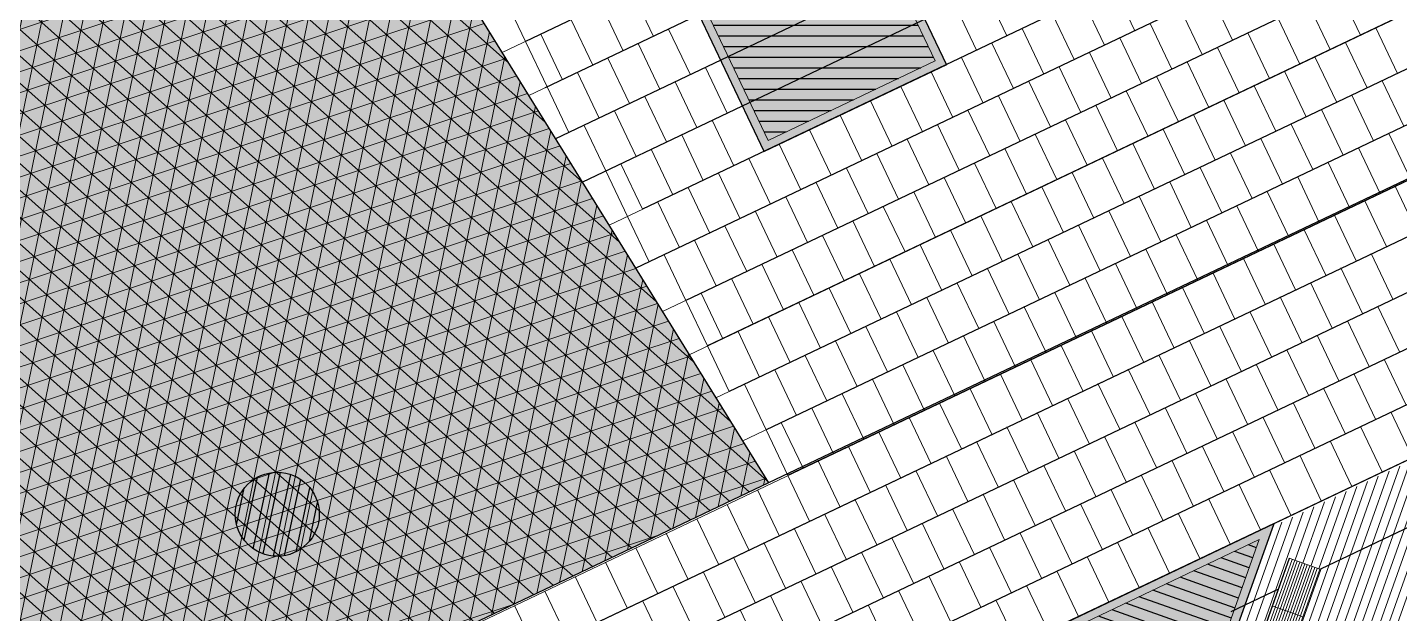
# Model space of a CAD drawing. Header units: metres. Extents: x 679599 to 680028, y 2748524 to 2748840.
# Drawn here: x 679930.06 to 679946.38, y 2748662.06 to 2748669.03 of the extents above; entities that cross this region are included whole.
import ezdxf

# ---------------------------------------------------------------- set-up
doc = ezdxf.new("R2010")
doc.units = ezdxf.units.M
doc.header["$LTSCALE"] = 5
doc.layers.add('00-AUX', color=2, linetype='Continuous', plot=False)
doc.layers.add('00-AUX Tree Pit', color=2, linetype='Continuous', plot=False)
doc.layers.add('02-L-B-Barrier Curb', color=210, linetype='Continuous', lineweight=5, plot=False)
doc.layers.add('02-L-B-Curb', color=11, linetype='Continuous', lineweight=5, plot=False)
doc.layers.add('02-L-B-Flat Bar', color=181, linetype='Continuous', lineweight=5)
doc.layers.add('04-BK-Tree Pit', color=6, linetype='Continuous', lineweight=5)
for name, color, linetype, lineweight, true_color in [('02-L-Joints-Paviment_07_Precast Concrete Blocks 60X40', 7, 'Continuous', 5, 0x999999), ('03-TR-Pavement_05_Precast irregular Concrete Blocks_Open Joint', 7, 'Continuous', 5, 0x82ae7e), ('03-TR-Pavement_07_Precast Concrete Blocks 20X10', 7, 'Continuous', 5, 0x999999), ('03-TR-Pavement_07_Precast Concrete Blocks 60X40', 7, 'Continuous', 5, 0x999999), ('03-TR-Pavement_07_Precast irregular Concrete Blocks', 7, 'Continuous', 5, 0xb3b3b3)]:
    doc.layers.add(name, color=color, linetype=linetype, lineweight=lineweight, true_color=true_color)
doc.layers.add('03-TR-Tree Pit_Green', color=46, linetype='Continuous')
doc.layers.add('03-TR-Tree Pit_White', color=7, linetype='Continuous', true_color=0xfcfcfc)

# ---------------------------------------------------------------- blocks, each defined once
blk = doc.blocks.new('ALCORQUE RECTANGULAR')
at = {"layer": '03-TR-Tree Pit_Green', "ltscale": 0.3}
h = blk.add_hatch(dxfattribs=at)
h.set_pattern_fill('ANSI31', color=256, scale=0.04, angle=-45)
h.set_pattern_definition([(360, (-2068898.16958, 3428624.0145), (3e-17, 0.127), [])])
h.paths.add_polyline_path([(679903.391, 2748647.421), (679902.702, 2748648.869), (679904.689, 2748649.814), (679905.377, 2748648.367)])
at = {"layer": '03-TR-Tree Pit_White'}
h = blk.add_hatch(color=256, dxfattribs=at)
h.dxf.hatch_style = 1
h.paths.add_polyline_path([(679903.344, 2748647.288), (679902.569, 2748648.916), (679904.736, 2748649.947), (679905.511, 2748648.319)])
at = {"layer": '02-L-B-Curb'}
blk.add_lwpolyline([(679903.344, 2748647.288), (679902.569, 2748648.916), (679904.736, 2748649.947), (679905.511, 2748648.319)], close=True, dxfattribs=at)
at = {"layer": '02-L-B-Curb', "color": 6}
blk.add_lwpolyline([(679903.391, 2748647.421), (679902.702, 2748648.868), (679904.689, 2748649.814), (679905.378, 2748648.366)], close=True, dxfattribs=at)
blk = doc.blocks.new('Tree Pit Ford')
at = {"layer": '03-TR-Tree Pit_Green', "ltscale": 0.3}
h = blk.add_hatch(dxfattribs=at)
h.set_pattern_fill('ANSI31', color=256, scale=0.04)
h.paths.add_polyline_path([(-0.045, 1.149), (1.934, -0.83), (-1.104, -0.83), (-1.104, 1.149)])
at = {"layer": '03-TR-Tree Pit_White'}
h = blk.add_hatch(color=256, dxfattribs=at)
h.dxf.hatch_style = 1
h.paths.add_polyline_path([(-0.004, 1.249), (2.175, -0.93), (-1.204, -0.93), (-1.204, 1.249)])
at = {"layer": '02-L-B-Curb'}
blk.add_lwpolyline([(-0.004, 1.249), (2.175, -0.93), (-1.204, -0.93), (-1.204, 1.249)], close=True, dxfattribs=at)
at = {"layer": '02-L-B-Curb', "color": 6}
blk.add_lwpolyline([(-0.045, 1.149), (1.934, -0.83), (-1.104, -0.83), (-1.104, 1.149)], close=True, dxfattribs=at)
blk = doc.blocks.new('Piece Parking')
blk.add_wipeout([(-1.7, 0.2), (-1.7, -0.2), (0.7, -0.2), (0.7, 0.2)])
at = {"layer": '03-TR-Pavement_07_Precast irregular Concrete Blocks'}
h = blk.add_hatch(dxfattribs=at)
h.set_pattern_fill('ANSI31', color=256, scale=0.01, angle=135)
h.paths.add_polyline_path([(-1.7, 0.2), (0.7, 0.2), (0.7, -0.2), (-1.7, -0.2)])
blk.add_lwpolyline([(-1.7, 0.2), (0.7, 0.2), (0.7, -0.2), (-1.7, -0.2)], close=True)
at = {"layer": '02-L-Joints-Paviment_07_Precast Concrete Blocks 60X40'}
for points in [[(-1.1, 0.2), (-1.1, -0.2)], [(-0.5, 0.2), (-0.5, -0.2)], [(0.1, 0.2), (0.1, -0.2)]]:
    blk.add_lwpolyline(points, dxfattribs=at)
blk = doc.blocks.new('TPS_OPEN JOINT')
at = {"layer": '03-TR-Tree Pit_Green'}
h = blk.add_hatch(dxfattribs=at)
h.set_pattern_fill('ANSI31', color=256, scale=0.04, angle=33)
edge = h.paths.add_edge_path()
edge.add_arc((0, 0), 0.5, 0, 360)
at = {"layer": '03-TR-Tree Pit_White'}
h = blk.add_hatch(color=256, dxfattribs=at)
h.dxf.hatch_style = 1
edge = h.paths.add_edge_path()
edge.add_arc((0, 0), 0.5, 0, 360)
at = {"layer": '00-AUX Tree Pit'}
blk.add_circle((0, 0), 0.5, dxfattribs=at)

msp = doc.modelspace()

# ---------------------------------------------------------------- hatches: boundary and pattern name
at = {"layer": '03-TR-Pavement_05_Precast irregular Concrete Blocks_Open Joint', "true_color": 0xb2a36c}
h = msp.add_hatch(dxfattribs=at)
h.set_pattern_fill('SWAMP', color=33, scale=0.01)
h.set_pattern_definition([(0, (0, 0), (0.127, 0.219970452362), [0.03175, -0.22225]), (90, (0.01588, 0), (-0.127, 0.219970452362), [0.015875, -0.424065904724]), (90, (0.01984, 0), (-0.127, 0.219970452362), [0.0127, -0.427240904724]), (90, (0.0119, 0), (-0.127, 0.219970452362), [0.0127, -0.427240904724]), (60, (0.02381, 0), (-0.126999999827, 0.219970452462), [0.01016, -0.24384]), (120, (0.00794, 0), (-0.253999999827, 1e-10), [0.01016, -0.24384])])
h.paths.add_polyline_path([(679920.742, 2748667.285), (679933.91, 2748671.634), (679938.873, 2748663.618), (679924.253, 2748656.65)])
at = {"layer": '03-TR-Pavement_07_Precast Concrete Blocks 20X10'}
h = msp.add_hatch(dxfattribs=at)
h.set_pattern_fill('ANSI31', color=256, scale=0.0315, angle=25.5)
h.set_pattern_definition([(70.5, (0, 0), (-0.094275932128, 0.033384858509), [])])
h.paths.add_polyline_path([(679945.648, 2748656.46), (679943.852, 2748660.24), (679944.878, 2748663.104), (679948.723, 2748664.934), (679951.551, 2748663.93), (679952.554, 2748666.757), (679956.392, 2748668.583), (679959.225, 2748667.582), (679960.23, 2748670.41), (679964.074, 2748672.238), (679966.807, 2748671.268), (679966.901, 2748671.235), (679967.905, 2748674.062), (679971.75, 2748675.891), (679974.576, 2748674.887), (679975.581, 2748677.714), (679979.425, 2748679.544), (679982.251, 2748678.54), (679983.256, 2748681.367), (679987.1, 2748683.196), (679989.832, 2748682.225), (679990.931, 2748685.019), (679994.775, 2748686.848), (679997.603, 2748685.845), (679998.607, 2748688.672), (680002.45, 2748690.501), (680005.277, 2748689.497), (680006.278, 2748692.322), (680010.255, 2748694.245), (680013.159, 2748693.214), (680014.955, 2748689.44)])
at = {"layer": '03-TR-Pavement_07_Precast irregular Concrete Blocks', "linetype": 'Continuous'}
h = msp.add_hatch(dxfattribs=at)
h.set_pattern_fill('NET3', color=256, scale=0.075, angle=78.3)
h.set_pattern_definition([(78.3, (679859.17905, 2748650.1146), (-0.2331774, 0.0482887), []), (138.3, (679859.17905, 2748650.1146), (-0.158408, -0.1777932), []), (198.3, (679859.17905, 2748650.1146), (0.07476945, -0.22608194), [])])
h.paths.add_polyline_path([(679890.637, 2748657.343), (679920.742, 2748667.285), (679924.253, 2748656.65), (679938.873, 2748663.618), (679932.609, 2748673.737), (679919.987, 2748669.57), (679919.801, 2748670.135), (679859.174, 2748650.113), (679870.764, 2748631.53), (679895.304, 2748643.207)])

# ---------------------------------------------------------------- linework, layer by layer
at = {"layer": '00-AUX'}
for points in [[(679988.712, 2748759.346), (680016.783, 2748700.654), (679938.873, 2748663.618)], [(679944.374, 2748662.09), (680011.223, 2748693.901)], [(679975.712, 2748687.774), (679935.982, 2748668.868)], [(679976.151, 2748687.318), (679936.216, 2748668.315)], [(679976.228, 2748686.691), (679936.34, 2748667.709)], [(679976.666, 2748686.235), (679936.658, 2748667.196)], [(679976.744, 2748685.607), (679937.373, 2748666.872)], [(679977.182, 2748685.151), (679937.293, 2748666.17)], [(679977.259, 2748684.524), (679937.889, 2748665.789)], [(679977.698, 2748684.068), (679938.147, 2748665.247)], [(679977.775, 2748683.44), (679938.405, 2748664.705)], [(679978.213, 2748682.984), (679938.843, 2748664.249)], [(679978.291, 2748682.356), (679939.098, 2748663.705)], [(679836.059, 2748614.008), (679978.729, 2748681.901)], [(679836.136, 2748613.381), (679978.986, 2748681.359)], [(679836.574, 2748612.925), (679979.245, 2748680.817)], [(679836.651, 2748612.297), (679979.501, 2748680.276)], [(679836.728, 2748611.67), (679979.76, 2748679.734)]]:
    msp.add_lwpolyline(points, dxfattribs=at)
msp.add_lwpolyline([(679920.742, 2748667.285), (679933.91, 2748671.634), (679938.873, 2748663.618), (679924.253, 2748656.65)], close=True, dxfattribs=at)
at = {"layer": '00-AUX Tree Pit'}
msp.add_lwpolyline([(679938.82, 2748667.557), (679938.045, 2748669.185), (679940.212, 2748670.217), (679940.987, 2748668.588)], close=True, dxfattribs=at)
at = {"layer": '00-AUX Tree Pit', "ltscale": 0.3}
msp.add_lwpolyline([(679943.852, 2748660.234), (679944.884, 2748663.137), (679941.833, 2748661.685), (679942.769, 2748659.718)], close=True, dxfattribs=at)
at = {"layer": '00-AUX Tree Pit'}
msp.add_circle((679933.029, 2748663.246), 0.5, dxfattribs=at)
at = {"layer": '02-L-B-Flat Bar'}
for points in [[(679938.873, 2748663.618), (679932.609, 2748673.737), (679932.425, 2748674.292)], [(679924.253, 2748656.65), (679938.873, 2748663.618)]]:
    msp.add_lwpolyline(points, dxfattribs=at)
at = {"layer": '02-L-Joints-Paviment_07_Precast Concrete Blocks 60X40'}
for p, q in [((679935.982, 2748668.868), (679936.239, 2748668.326)), ((679937.193, 2748666.786), (679936.936, 2748667.328)), ((679938.147, 2748665.247), (679937.889, 2748665.789)), ((679938.844, 2748664.249), (679939.102, 2748663.708))]:
    msp.add_line(p, q, dxfattribs=at)
for points in [[(679943.23, 2748668.995), (679942.972, 2748669.537)], [(679935.982, 2748668.868), (679935.724, 2748669.409)], [(679937.504, 2748668.927), (679937.246, 2748669.469)], [(679941.708, 2748668.935), (679941.45, 2748669.477)], [(679942.869, 2748668.823), (679942.611, 2748669.365)], [(679944.391, 2748668.883), (679944.133, 2748669.424)], [(679945.913, 2748668.942), (679945.655, 2748669.484)], [(679937.142, 2748668.756), (679936.885, 2748669.297)], [(679941.347, 2748668.763), (679941.089, 2748669.305)], [(679942.508, 2748668.651), (679942.25, 2748669.193)], [(679944.03, 2748668.711), (679943.772, 2748669.253)], [(679945.552, 2748668.771), (679945.294, 2748669.312)], [(679936.781, 2748668.584), (679936.523, 2748669.125)], [(679937.942, 2748668.472), (679937.684, 2748669.013)], [(679942.147, 2748668.479), (679941.889, 2748669.021)], [(679943.669, 2748668.539), (679943.411, 2748669.081)], [(679945.191, 2748668.599), (679944.933, 2748669.14)], [(679946.351, 2748668.487), (679946.094, 2748669.028)], [(679936.42, 2748668.412), (679936.162, 2748668.954)], [(679937.581, 2748668.3), (679937.323, 2748668.842)], [(679941.786, 2748668.307), (679941.528, 2748668.849)], [(679943.307, 2748668.367), (679943.05, 2748668.909)], [(679944.829, 2748668.427), (679944.572, 2748668.969)], [(679945.99, 2748668.315), (679945.732, 2748668.856)], [(679942.946, 2748668.195), (679942.688, 2748668.737)], [(679944.468, 2748668.255), (679944.21, 2748668.797)], [(679945.629, 2748668.143), (679945.371, 2748668.685)], [(679937.22, 2748668.128), (679936.962, 2748668.67)], [(679938.38, 2748668.016), (679938.123, 2748668.558)], [(679941.424, 2748668.135), (679941.167, 2748668.677)], [(679942.585, 2748668.023), (679942.327, 2748668.565)], [(679944.107, 2748668.083), (679943.849, 2748668.625)], [(679936.858, 2748667.956), (679936.601, 2748668.498)], [(679938.019, 2748667.844), (679937.761, 2748668.386)], [(679941.063, 2748667.963), (679940.805, 2748668.505)], [(679942.224, 2748667.851), (679941.966, 2748668.393)], [(679943.746, 2748667.911), (679943.488, 2748668.453)], [(679945.268, 2748667.971), (679945.01, 2748668.513)], [(679946.429, 2748667.859), (679946.171, 2748668.401)], [(679936.497, 2748667.784), (679936.239, 2748668.326)], [(679937.658, 2748667.672), (679937.4, 2748668.214)], [(679940.702, 2748667.792), (679940.444, 2748668.333)], [(679941.863, 2748667.679), (679941.605, 2748668.221)], [(679943.385, 2748667.739), (679943.127, 2748668.281)], [(679944.907, 2748667.799), (679944.649, 2748668.341)], [(679946.067, 2748667.687), (679945.81, 2748668.229)], [(679937.297, 2748667.5), (679937.039, 2748668.042)], [(679940.341, 2748667.62), (679940.083, 2748668.161)], [(679941.502, 2748667.508), (679941.244, 2748668.049)], [(679943.024, 2748667.567), (679942.766, 2748668.109)], [(679944.546, 2748667.627), (679944.288, 2748668.169)], [(679945.706, 2748667.515), (679945.448, 2748668.057)], [(679936.936, 2748667.328), (679936.678, 2748667.87)], [(679938.458, 2748667.388), (679938.2, 2748667.93)], [(679939.98, 2748667.448), (679939.722, 2748667.99)], [(679941.14, 2748667.336), (679940.883, 2748667.878)], [(679942.662, 2748667.396), (679942.405, 2748667.937)], [(679944.184, 2748667.455), (679943.927, 2748667.997)], [(679945.345, 2748667.343), (679945.087, 2748667.885)], [(679938.096, 2748667.216), (679937.839, 2748667.758)], [(679939.618, 2748667.276), (679939.361, 2748667.818)], [(679940.779, 2748667.164), (679940.521, 2748667.706)], [(679942.301, 2748667.224), (679942.043, 2748667.765)], [(679943.823, 2748667.283), (679943.565, 2748667.825)], [(679944.984, 2748667.171), (679944.726, 2748667.713)], [(679946.506, 2748667.231), (679946.248, 2748667.773)], [(679937.735, 2748667.044), (679937.477, 2748667.586)], [(679939.257, 2748667.104), (679938.999, 2748667.646)], [(679941.94, 2748667.052), (679941.682, 2748667.594)], [(679943.462, 2748667.112), (679943.204, 2748667.653)], [(679944.623, 2748666.999), (679944.365, 2748667.541)], [(679946.145, 2748667.059), (679945.887, 2748667.601)], [(679937.374, 2748666.872), (679937.116, 2748667.414)], [(679938.896, 2748666.932), (679938.638, 2748667.474)], [(679940.418, 2748666.992), (679940.16, 2748667.534)], [(679941.579, 2748666.88), (679941.321, 2748667.422)], [(679943.101, 2748666.94), (679942.843, 2748667.481)], [(679945.784, 2748666.887), (679945.526, 2748667.429)], [(679938.535, 2748666.76), (679938.277, 2748667.302)], [(679940.057, 2748666.82), (679939.799, 2748667.362)], [(679941.218, 2748666.708), (679940.96, 2748667.25)], [(679942.74, 2748666.768), (679942.482, 2748667.31)], [(679944.262, 2748666.828), (679944.004, 2748667.369)], [(679945.422, 2748666.715), (679945.165, 2748667.257)], [(679938.174, 2748666.588), (679937.916, 2748667.13)], [(679939.696, 2748666.648), (679939.438, 2748667.19)], [(679940.856, 2748666.536), (679940.599, 2748667.078)], [(679942.378, 2748666.596), (679942.121, 2748667.138)], [(679943.9, 2748666.656), (679943.643, 2748667.197)], [(679945.061, 2748666.543), (679944.803, 2748667.085)], [(679946.583, 2748666.603), (679946.325, 2748667.145)], [(679937.812, 2748666.417), (679937.555, 2748666.958)], [(679939.334, 2748666.476), (679939.077, 2748667.018)], [(679940.495, 2748666.364), (679940.237, 2748666.906)], [(679942.017, 2748666.424), (679941.759, 2748666.966)], [(679943.539, 2748666.484), (679943.281, 2748667.026)], [(679944.7, 2748666.371), (679944.442, 2748666.913)], [(679946.221, 2748666.431), (679945.964, 2748666.973)], [(679937.451, 2748666.245), (679937.193, 2748666.786)], [(679938.973, 2748666.304), (679938.715, 2748666.846)], [(679940.134, 2748666.192), (679939.876, 2748666.734)], [(679941.656, 2748666.252), (679941.398, 2748666.794)], [(679943.178, 2748666.312), (679942.92, 2748666.854)], [(679944.339, 2748666.2), (679944.081, 2748666.741)], [(679945.86, 2748666.259), (679945.603, 2748666.801)], [(679938.612, 2748666.133), (679938.354, 2748666.674)], [(679939.773, 2748666.021), (679939.515, 2748666.562)], [(679941.295, 2748666.08), (679941.037, 2748666.622)], [(679942.817, 2748666.14), (679942.559, 2748666.682)], [(679943.978, 2748666.028), (679943.72, 2748666.569)], [(679945.499, 2748666.087), (679945.241, 2748666.629)], [(679938.251, 2748665.961), (679937.993, 2748666.503)], [(679940.934, 2748665.908), (679940.676, 2748666.45)], [(679942.456, 2748665.968), (679942.198, 2748666.51)], [(679943.617, 2748665.856), (679943.359, 2748666.398)], [(679945.138, 2748665.915), (679944.88, 2748666.457)], [(679937.89, 2748665.789), (679937.632, 2748666.331)], [(679939.412, 2748665.849), (679939.154, 2748666.39)], [(679940.572, 2748665.737), (679940.315, 2748666.278)], [(679942.094, 2748665.796), (679941.837, 2748666.338)], [(679944.777, 2748665.744), (679944.519, 2748666.285)], [(679946.298, 2748665.804), (679946.041, 2748666.346)], [(679939.05, 2748665.677), (679938.793, 2748666.219)], [(679940.211, 2748665.565), (679939.953, 2748666.106)], [(679941.733, 2748665.624), (679941.475, 2748666.166)], [(679943.255, 2748665.684), (679942.998, 2748666.226)], [(679944.415, 2748665.572), (679944.158, 2748666.113)], [(679945.937, 2748665.632), (679945.679, 2748666.174)], [(679938.689, 2748665.505), (679938.431, 2748666.047)], [(679939.85, 2748665.393), (679939.592, 2748665.935)], [(679941.372, 2748665.453), (679941.114, 2748665.994)], [(679942.894, 2748665.512), (679942.636, 2748666.054)], [(679944.054, 2748665.4), (679943.797, 2748665.941)], [(679945.576, 2748665.46), (679945.318, 2748666.002)], [(679938.328, 2748665.333), (679938.07, 2748665.875)], [(679939.489, 2748665.221), (679939.231, 2748665.763)], [(679941.011, 2748665.281), (679940.753, 2748665.822)], [(679942.533, 2748665.34), (679942.275, 2748665.882)], [(679943.693, 2748665.228), (679943.435, 2748665.77)], [(679945.215, 2748665.288), (679944.957, 2748665.83)], [(679939.128, 2748665.049), (679938.87, 2748665.591)], [(679940.65, 2748665.109), (679940.392, 2748665.651)], [(679942.172, 2748665.168), (679941.914, 2748665.71)], [(679943.332, 2748665.056), (679943.074, 2748665.598)], [(679944.854, 2748665.117), (679944.596, 2748665.658)], [(679946.376, 2748665.176), (679946.118, 2748665.717)], [(679938.766, 2748664.877), (679938.509, 2748665.419)], [(679940.288, 2748664.937), (679940.031, 2748665.479)], [(679941.811, 2748664.996), (679941.553, 2748665.538)], [(679942.971, 2748664.884), (679942.713, 2748665.426)], [(679944.492, 2748664.945), (679944.235, 2748665.486)], [(679946.015, 2748665.004), (679945.757, 2748665.545)], [(679939.927, 2748664.765), (679939.669, 2748665.307)], [(679941.449, 2748664.824), (679941.192, 2748665.366)], [(679942.61, 2748664.712), (679942.352, 2748665.254)], [(679944.131, 2748664.773), (679943.873, 2748665.314)], [(679945.653, 2748664.832), (679945.396, 2748665.373)], [(679938.405, 2748664.705), (679938.147, 2748665.247)], [(679939.566, 2748664.593), (679939.308, 2748665.135)], [(679941.088, 2748664.653), (679940.83, 2748665.194)], [(679943.77, 2748664.601), (679943.512, 2748665.142)], [(679945.292, 2748664.66), (679945.035, 2748665.202)], [(679946.453, 2748664.549), (679946.195, 2748665.09)], [(679939.205, 2748664.421), (679938.947, 2748664.963)], [(679940.727, 2748664.481), (679940.469, 2748665.023)], [(679942.248, 2748664.54), (679941.991, 2748665.082)], [(679943.409, 2748664.429), (679943.151, 2748664.971)], [(679944.931, 2748664.488), (679944.673, 2748665.03)], [(679938.844, 2748664.249), (679938.586, 2748664.791)], [(679940.366, 2748664.309), (679940.108, 2748664.851)], [(679941.887, 2748664.369), (679941.629, 2748664.91)], [(679943.048, 2748664.257), (679942.79, 2748664.799)], [(679944.57, 2748664.316), (679944.312, 2748664.858)], [(679946.092, 2748664.377), (679945.834, 2748664.918)], [(679940.005, 2748664.137), (679939.747, 2748664.679)], [(679941.526, 2748664.197), (679941.268, 2748664.738)], [(679942.686, 2748664.085), (679942.429, 2748664.627)], [(679944.209, 2748664.144), (679943.951, 2748664.686)], [(679945.73, 2748664.205), (679945.473, 2748664.746)], [(679939.643, 2748663.965), (679939.386, 2748664.507)], [(679941.165, 2748664.025), (679940.907, 2748664.566)], [(679942.325, 2748663.913), (679942.068, 2748664.455)], [(679943.848, 2748663.972), (679943.59, 2748664.514)], [(679945.369, 2748664.033), (679945.111, 2748664.575)], [(679946.53, 2748663.921), (679946.272, 2748664.462)], [(679939.282, 2748663.793), (679939.024, 2748664.335)], [(679940.804, 2748663.853), (679940.546, 2748664.394)], [(679941.964, 2748663.741), (679941.706, 2748664.283)], [(679943.486, 2748663.801), (679943.229, 2748664.342)], [(679945.008, 2748663.861), (679944.75, 2748664.403)], [(679946.169, 2748663.749), (679945.911, 2748664.29)], [(679940.442, 2748663.681), (679940.185, 2748664.223)], [(679941.603, 2748663.57), (679941.345, 2748664.111)], [(679943.125, 2748663.629), (679942.867, 2748664.17)], [(679944.647, 2748663.689), (679944.389, 2748664.231)], [(679945.808, 2748663.577), (679945.55, 2748664.119)], [(679940.081, 2748663.509), (679939.823, 2748664.051)], [(679942.764, 2748663.457), (679942.506, 2748663.998)], [(679944.286, 2748663.517), (679944.028, 2748664.059)], [(679945.446, 2748663.405), (679945.189, 2748663.947)], [(679939.72, 2748663.337), (679939.462, 2748663.879)], [(679941.242, 2748663.398), (679940.984, 2748663.939)], [(679942.403, 2748663.285), (679942.145, 2748663.827)], [(679943.924, 2748663.345), (679943.667, 2748663.887)], [(679939.359, 2748663.165), (679939.101, 2748663.707)], [(679940.88, 2748663.226), (679940.623, 2748663.767)], [(679942.042, 2748663.113), (679941.784, 2748663.655)], [(679943.563, 2748663.174), (679943.305, 2748663.715)], [(679945.085, 2748663.233), (679944.828, 2748663.775)], [(679938.998, 2748662.994), (679938.74, 2748663.535)], [(679940.519, 2748663.054), (679940.262, 2748663.596)], [(679941.68, 2748662.941), (679941.423, 2748663.483)], [(679943.202, 2748663.002), (679942.944, 2748663.543)], [(679944.724, 2748663.061), (679944.466, 2748663.603)], [(679938.636, 2748662.822), (679938.379, 2748663.363)], [(679940.158, 2748662.882), (679939.9, 2748663.424)], [(679941.319, 2748662.769), (679941.061, 2748663.311)], [(679942.841, 2748662.83), (679942.583, 2748663.371)], [(679944.363, 2748662.889), (679944.105, 2748663.431)], [(679938.275, 2748662.65), (679938.018, 2748663.191)], [(679939.797, 2748662.71), (679939.539, 2748663.252)], [(679940.958, 2748662.597), (679940.7, 2748663.139)], [(679942.48, 2748662.658), (679942.222, 2748663.199)], [(679944.002, 2748662.718), (679943.744, 2748663.259)], [(679937.914, 2748662.478), (679937.656, 2748663.019)], [(679939.436, 2748662.538), (679939.178, 2748663.08)], [(679940.597, 2748662.426), (679940.339, 2748662.967)], [(679942.118, 2748662.486), (679941.861, 2748663.028)], [(679943.641, 2748662.546), (679943.383, 2748663.087)], [(679937.553, 2748662.306), (679937.295, 2748662.848)], [(679939.075, 2748662.366), (679938.817, 2748662.908)], [(679941.757, 2748662.314), (679941.5, 2748662.856)], [(679943.279, 2748662.374), (679943.022, 2748662.915)], [(679937.192, 2748662.134), (679936.934, 2748662.676)], [(679938.713, 2748662.195), (679938.456, 2748662.736)], [(679940.236, 2748662.254), (679939.978, 2748662.795)], [(679941.396, 2748662.142), (679941.138, 2748662.684)], [(679942.918, 2748662.202), (679942.66, 2748662.744)], [(679936.83, 2748661.962), (679936.573, 2748662.504)], [(679938.352, 2748662.023), (679938.094, 2748662.564)], [(679939.874, 2748662.082), (679939.617, 2748662.623)], [(679941.035, 2748661.97), (679940.777, 2748662.512)], [(679942.557, 2748662.03), (679942.299, 2748662.572)], [(679936.469, 2748661.79), (679936.212, 2748662.332)], [(679937.991, 2748661.851), (679937.733, 2748662.392)], [(679939.513, 2748661.91), (679939.256, 2748662.452)], [(679940.674, 2748661.799), (679940.416, 2748662.34)], [(679942.196, 2748661.858), (679941.938, 2748662.4)], [(679936.108, 2748661.618), (679935.85, 2748662.16)], [(679937.63, 2748661.679), (679937.372, 2748662.221)], [(679939.152, 2748661.738), (679938.894, 2748662.28)], [(679940.313, 2748661.627), (679940.055, 2748662.168)], [(679941.835, 2748661.686), (679941.577, 2748662.228)], [(679938.791, 2748661.566), (679938.533, 2748662.108)]]:
    msp.add_lwpolyline(points, dxfattribs=at)
at = {"layer": '03-TR-Pavement_07_Precast Concrete Blocks 60X40'}
for points in [[(680022.109, 2748706.531), (679937.293, 2748666.17)], [(680022.883, 2748704.905), (679938.247, 2748664.63)], [(680023.141, 2748704.363), (679938.565, 2748664.117)], [(680023.398, 2748703.822), (679835.554, 2748614.433)], [(680023.656, 2748703.28), (679835.744, 2748613.859)], [(680023.914, 2748702.738), (679835.935, 2748613.285)], [(680024.172, 2748702.196), (679836.125, 2748612.711)], [(680024.43, 2748701.654), (679836.315, 2748612.137)], [(680024.679, 2748701.109), (679776.702, 2748583.105)], [(679986.204, 2748692.102), (679936.022, 2748668.223)], [(679975.299, 2748684.92), (679936.976, 2748666.683)], [(679962.168, 2748681.329), (679935.705, 2748668.736)], [(679956.491, 2748674.641), (679937.611, 2748665.656)], [(679956.749, 2748674.099), (679937.929, 2748665.143)], [(679938.303, 2748668.643), (679936.34, 2748667.709)], [(679938.561, 2748668.102), (679936.658, 2748667.196)]]:
    msp.add_lwpolyline(points, dxfattribs=at)

# ---------------------------------------------------------------- block references
at = {"layer": '04-BK-Tree Pit'}
for name, p in [('ALCORQUE RECTANGULAR', (35.476, 20.269)), ('TPS_OPEN JOINT', (679933.029, 2748663.246))]:
    msp.add_blockref(name, p, dxfattribs=at)
at = {"layer": '04-BK-Tree Pit', "xscale": -1, "rotation": 205.4481099310774}
msp.add_blockref('Tree Pit Ford', (679943.319, 2748661.363), dxfattribs=at)

# ---------------------------------------------------------------- next in the draw order: block references
at = {"layer": '02-L-B-Barrier Curb', "rotation": 70.43754181741912}
msp.add_blockref('Piece Parking', (679945.016, 2748661.995), dxfattribs=at)

doc.saveas('drawing.dxf')
